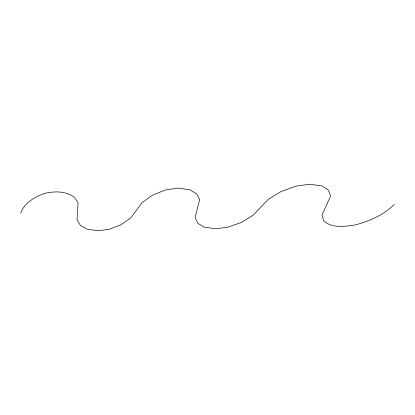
<?xml version="1.0" encoding="UTF-8"?>
<svg xmlns="http://www.w3.org/2000/svg" width="415" height="415" viewBox="0 0 415 415"><rect width="100%" height="100%" fill="white"/><g stroke="black" fill="none" stroke-linecap="round" stroke-linejoin="round"><path stroke-width="0.62" d="M20.75 213.02C24.547 202.65 34.704 196.964 44.555 193.406C54.521 191.071 65.871 190.853 74.394 197.312L78.077 202.764L77.019 219.914L80.52 225.511L87.259 229.225L98.251 230.771L109.212 229.308L121.045 224.748L130.818 217.834L141.992 202.686L152.471 195.169L165.595 189.914L177.885 188.088L189.935 189.754L196.767 193.955L199.636 199.636L195.128 217.491L197.773 223.306L204.247 227.161L215.691 228.764L227.695 227.238L241.26 222.492L253.098 215.292L268.106 199.501L280.856 191.652L295.999 186.148L309.554 184.229L322.154 185.956L328.623 190.34L330.537 196.269L322.056 214.887L323.705 220.941C332.291 228.395 344.606 226.533 354.965 225.013C369.386 221.185 383.585 215.162 394.25 204.429"/></g></svg>
